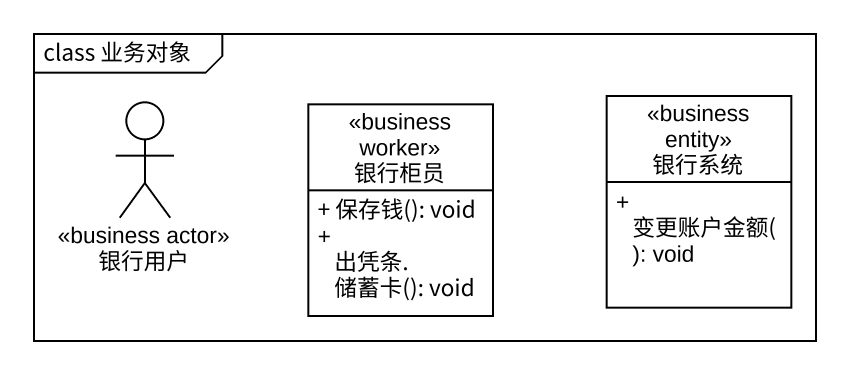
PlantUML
@startuml
mainframe class 业务对象
allowmixing
hide circle
hide empty members
skinparam classAttributeIconSize 0
actor 银行用户 <<business actor>>
class 银行柜员 <<business worker>> {
  + 保存钱(): void
  + 出凭条.储蓄卡(): void
}
class 银行系统 <<business entity>> {
  + 变更账户金额(): void
}
@enduml
